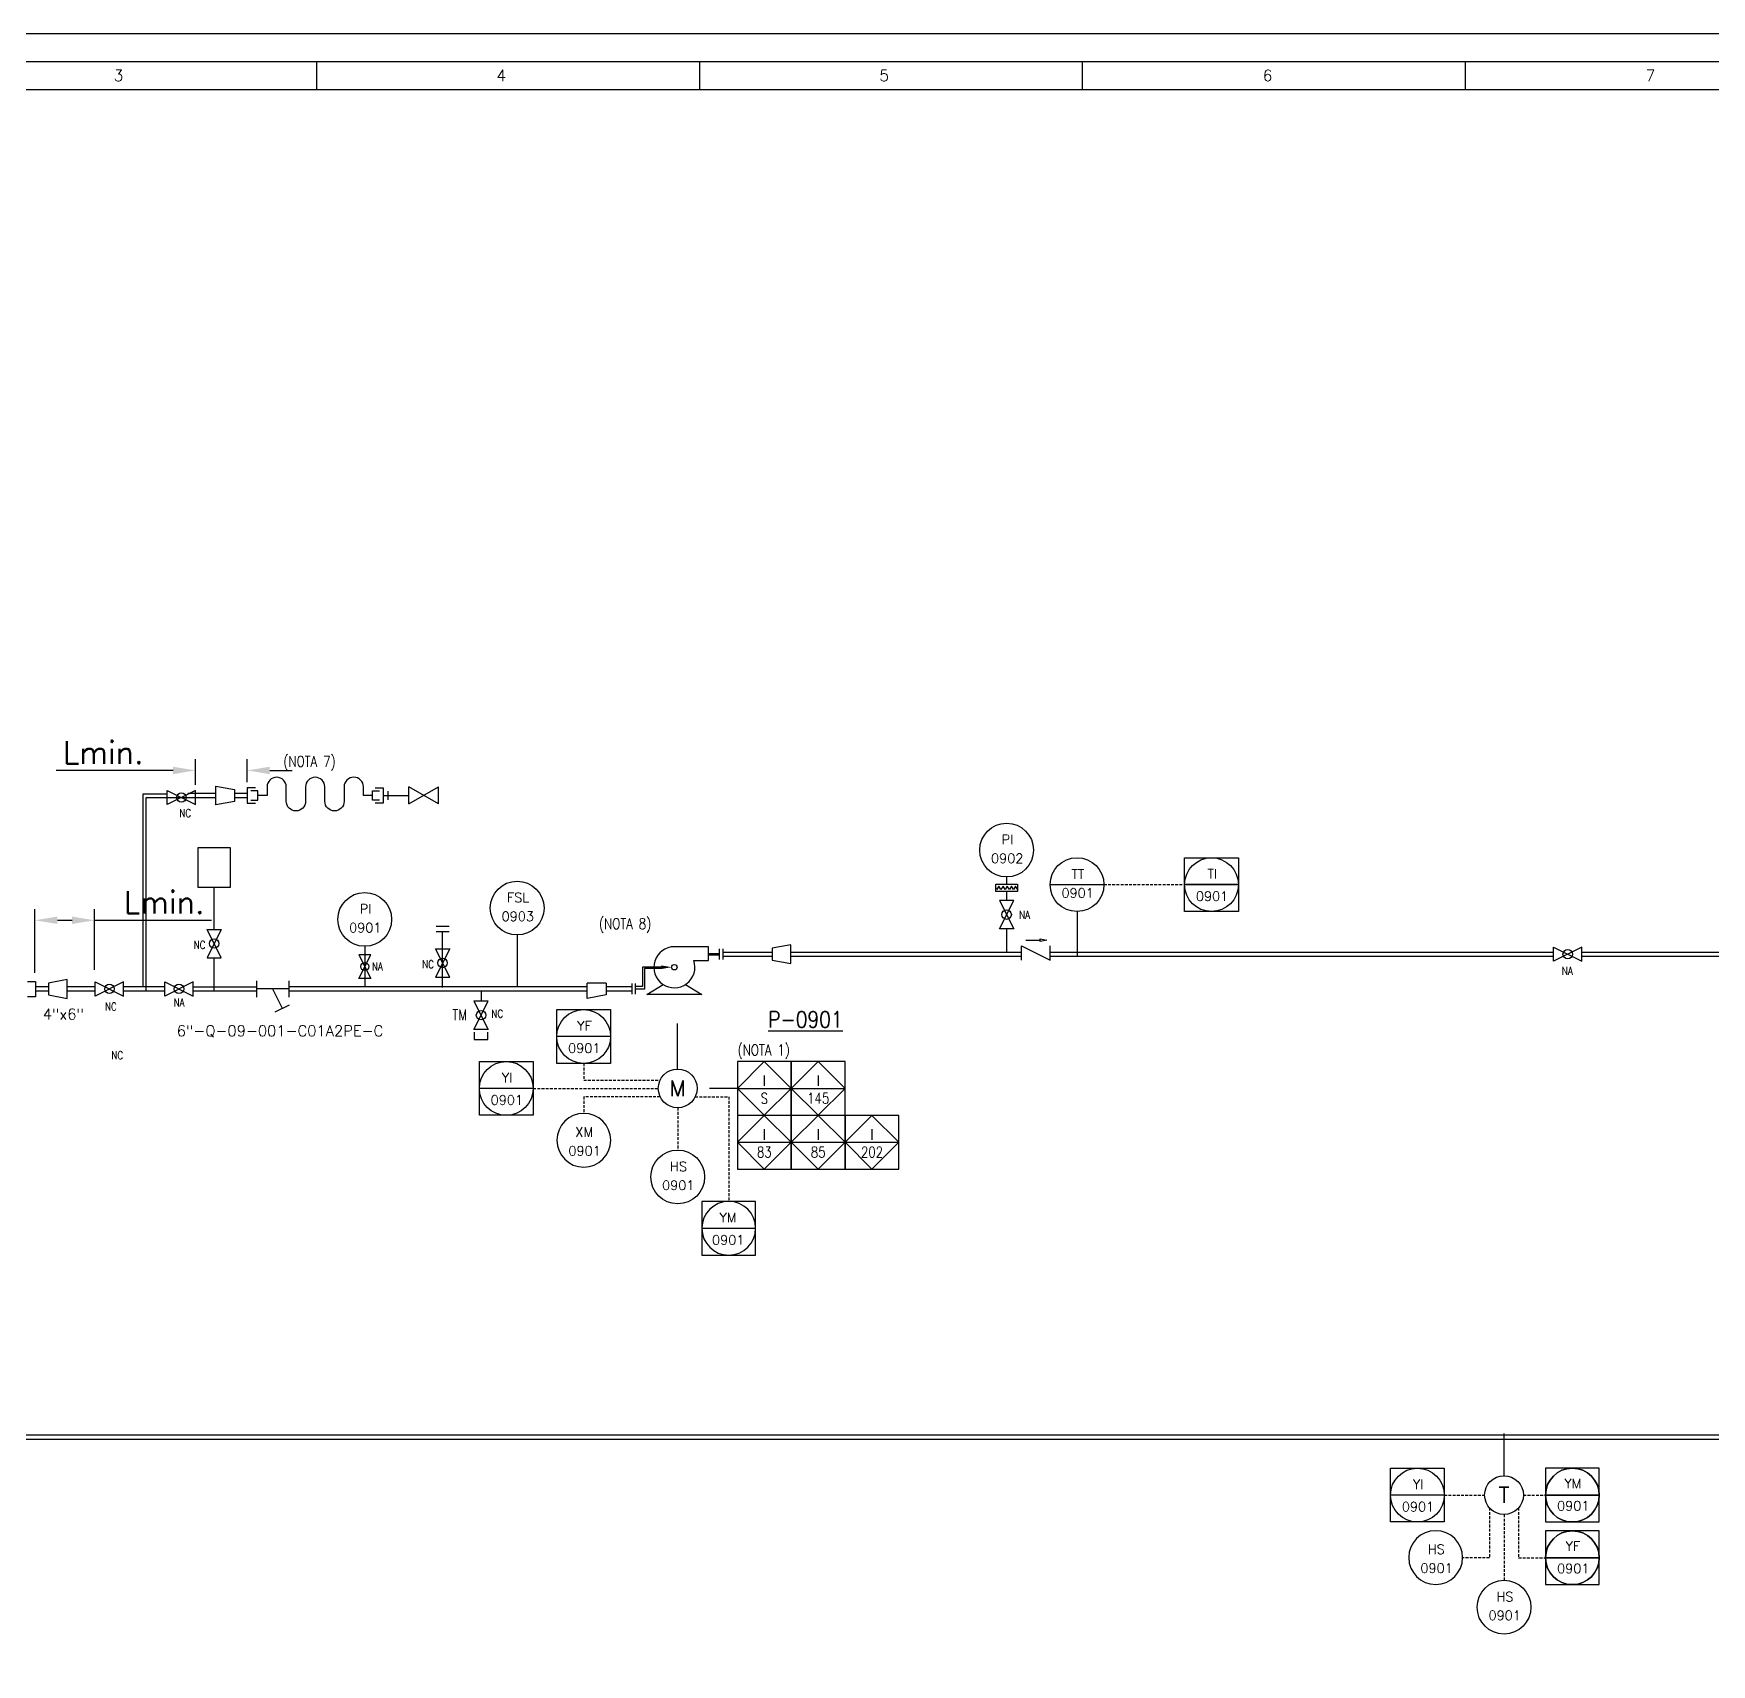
# Model space of a CAD drawing. Header units: millimetres. Extents: x 559 to 3993, y 623 to 920.
# Drawn here: x 2171.5 to 2321.3, y 773.9 to 919.5 of the extents above; entities that cross this region are included whole.
import ezdxf
from ezdxf.enums import TextEntityAlignment as Align

# ---------------------------------------------------------------- set-up
doc = ezdxf.new("R2010")
doc.units = ezdxf.units.MM
doc.linetypes.add('TRAZOS', pattern=[0.75, 0.5, -0.25])
doc.layers.add('-FNX_TUBERÍA', color=1, linetype='TRAZOS', true_color=0xff0000)
doc.layers.add('TUBERÍA3', color=1, linetype='Continuous', true_color=0xff0000)
for name, color, linetype in [('COTAS', 4, 'Continuous'), ('EQUIPOS', 5, 'Continuous'), ('FORMATO', 7, 'Continuous'), ('INSTRUMENTOS', 1, 'Continuous'), ('TEX', 7, 'Continuous'), ('TEXTO-INSTRUMENTACION', 7, 'Continuous'), ('TEXTO-VALVULAS Y ACCESORIOS', 7, 'Continuous'), ('TUBERIA', 5, 'Continuous'), ('TUBERÍA2', 1, 'TRAZOS'), ('VALVULAS Y ACCESORIOS', 1, 'Continuous')]:
    doc.layers.add(name, color=color, linetype=linetype)
doc.styles.add('PY', font='ROMANS.shx')
doc.styles.add('PY1', font='ROMANS.shx', dxfattribs={"width": 0.8})
doc.styles.add('TXT', font='txt')
doc.linetypes.add('SEÑAL_MECANICA2', pattern='A,4.411183,["o",PY,S=4.130212,R=360,X=0,Y=-1.374288],0.588817,-0.374158,["",PY,S=2,R=360,X=0,Y=-0.688262],-2.183682', length=7.55784)
doc.dimstyles.new('1-5', dxfattribs={"dimtxt": 2, "dimasz": 2, "dimexe": 1, "dimexo": 0.5, "dimgap": 0.6, "dimtad": 1, "dimdec": 0, "dimlfac": 5, "dimzin": 0, "dimdsep": 46, "dimtxsty": 'PY', "dimcen": 0.7, "dimclrd": 4, "dimclre": 4, "dimclrt": 7, "dimazin": 0, "dimtfac": 1, "dimtdec": 0, "dimtofl": 0, "dimtmove": 0, "dimatfit": 3, "dimfxl": 1, "dimtolj": 1, "dimtzin": 0, "dimarcsym": 0})

# ---------------------------------------------------------------- blocks, each defined once
blk = doc.blocks.new('VALV GLOB-V')
at = {"layer": 'INSTRUMENTOS', "color": 1, "flags": 128}
blk.add_lwpolyline([(5.7, -1.43), (5.7, 1.43), (0, -1.43), (0, 1.43)], close=True, dxfattribs=at)
at = {"layer": 'INSTRUMENTOS', "color": 1}
blk.add_circle((2.85, 0), 0.95, dxfattribs=at)
at = {"layer": 'INSTRUMENTOS', "color": 7, "linetype": 'SEÑAL_MECANICA2', "style": 'PY'}
blk.add_attdef('REF.', text='', height=2, dxfattribs=at).set_placement((3, -3.37), align=Align.MIDDLE)
blk = doc.blocks.new('*D28')
at = {"layer": 'COTAS', "color": 4, "lineweight": -2}
for p, q in [((2171.66, 835.69), (2171.66, 841.37)), ((2173.66, 840.37), (2174.97, 840.37)), ((2176.97, 835.95), (2176.97, 841.37)), ((2176.97, 840.37), (2187.41, 840.37))]:
    blk.add_line(p, q, dxfattribs=at)
at = {"layer": 'COTAS', "color": 4}
for points in [[(2173.66, 840.7), (2173.66, 840.04), (2171.66, 840.37)], [(2174.97, 840.04), (2174.97, 840.7), (2176.97, 840.37)]]:
    blk.add_solid(points, dxfattribs=at)
at = {"layer": 'Defpoints', "color": 0}
for p in [(2176.97, 840.37), (2171.66, 835.19), (2176.97, 835.45)]:
    blk.add_point(p, dxfattribs=at)
at = {"layer": 'COTAS', "color": 7, "insert": (2183.19, 841.97), "char_height": 2, "attachment_point": 5, "style": 'PY'}
blk.add_mtext('\\A1;Lmin.', dxfattribs=at)
blk = doc.blocks.new('SEÑAL CIR')
at = {"color": 1}
blk.add_circle((0, 5.7), 5.7, dxfattribs=at)
at = {"layer": 'INSTRUMENTOS', "linetype": 'Continuous', "style": 'PY', "flags": 4}
for p in [(0.18, 6.94), (0.13, 2.95)]:
    blk.add_attdef('---', text='', height=2, dxfattribs=at).set_placement(p, align=Align.CENTER)
blk = doc.blocks.new('MANG-VAL')
at = {"layer": 'INSTRUMENTOS', "color": 1}
for p, q in [((0, 1.5), (0, -1.5)), ((6, 0), (0, 0)), ((3, 0), (4.8, -3.6)), ((6, 1.5), (6, -1.5)), ((3.46, -4.27), (6.14, -2.93))]:
    blk.add_line(p, q, dxfattribs=at)
blk = doc.blocks.new('REDUCCION')
at = {"color": 1}
for p, q in [((0, 2), (0, -2)), ((4, 1.25), (0, 2)), ((4, -1.25), (4, 1.25)), ((0, -2), (4, -1.25))]:
    blk.add_line(p, q, dxfattribs=at)
at = {"style": 'PY1', "width": 0.8}
blk.add_attdef('.', text='', height=2, dxfattribs=at).set_placement((2, -3.65), align=Align.MIDDLE)
blk = doc.blocks.new('DIAFRAGMA')
at = {"layer": 'INSTRUMENTOS', "color": 1, "ltscale": 0.1, "flags": 128}
blk.add_lwpolyline([(0, -2.25), (0, 2.25), (1.5, 2.25), (1.5, -2.25)], close=True, dxfattribs=at)
blk.add_lwpolyline([(0.46, -2.25), (1.12, -1.86), (0.38, -1.43), (1.12, -1), (0.38, -0.56), (1.12, -0.13), (0.38, 0.3), (1.12, 0.73), (0.38, 1.17), (1.12, 1.6), (0.38, 2.03), (0.75, 2.25)], dxfattribs=at)
blk = doc.blocks.new('SECUENCIA PROGRAMADA EN SISTEMA DE CONTROL PLC')
at = {"layer": 'INSTRUMENTOS'}
blk.add_line((-5, 5), (5, 5), dxfattribs=at)
at = {"layer": 'INSTRUMENTOS', "flags": 128}
for points in [[(0, 0), (-5, 5), (0, 10), (5, 5)], [(-5, 0), (5, 0), (5, 10), (-5, 10)]]:
    blk.add_lwpolyline(points, close=True, dxfattribs=at)
at = {"layer": 'TEXTO-INSTRUMENTACION', "linetype": 'Continuous', "style": 'PY1', "width": 0.8}
for tag, p in [('XXX', (0.01, 6.43)), ('YYY', (0.01, 3.17))]:
    blk.add_attdef(tag, text='', height=2, dxfattribs=at).set_placement(p, align=Align.MIDDLE_CENTER)
blk = doc.blocks.new('SEÑAL CIRCU MARCO')
at = {"color": 1, "linetype": 'Continuous', "ltscale": 0.5}
blk.add_line((5.7, 5.7), (-5.7, 5.7), dxfattribs=at)
at = {"color": 1, "flags": 128}
blk.add_lwpolyline([(5.7, 0), (-5.7, 0), (-5.7, 11.4), (5.7, 11.4)], close=True, dxfattribs=at)
at = {"color": 1}
blk.add_circle((0, 5.7), 5.7, dxfattribs=at)
at = {"style": 'PY'}
for tag, p in [('XXX', (0.18, 7.98)), ('YYY', (0.13, 3.24))]:
    blk.add_attdef(tag, text='', height=2, dxfattribs=at).set_placement(p, align=Align.MIDDLE)
blk = doc.blocks.new('*D29')
at = {"layer": 'COTAS', "color": 4, "lineweight": -2, "transparency": 16777216}
for p, q in [((2183.98, 853.75), (2173.55, 853.75)), ((2185.98, 852.46), (2185.98, 854.75)), ((2190.61, 852.69), (2190.61, 854.75)), ((2192.61, 853.75), (2194.61, 853.75))]:
    blk.add_line(p, q, dxfattribs=at)
at = {"layer": 'COTAS', "color": 4, "transparency": 16777216}
for points in [[(2183.98, 854.08), (2183.98, 853.41), (2185.98, 853.75)], [(2192.61, 854.08), (2192.61, 853.41), (2190.61, 853.75)]]:
    blk.add_solid(points, dxfattribs=at)
at = {"layer": 'Defpoints', "color": 0, "transparency": 16777216}
for p in [(2185.98, 853.75), (2190.61, 852.19), (2185.98, 851.96)]:
    blk.add_point(p, dxfattribs=at)
at = {"layer": 'COTAS', "color": 7, "transparency": 16777216, "insert": (2177.76, 855.35), "char_height": 2, "attachment_point": 5, "style": 'PY'}
blk.add_mtext('\\A1;Lmin.', dxfattribs=at)
blk = doc.blocks.new('MARCO-A1')
at = {"layer": 'FORMATO', "color": 5}
for p, q in [((215.25, 589), (215.25, 584)), ((283.67, 589), (283.67, 584)), ((352.08, 589), (352.08, 584)), ((420.5, 589), (420.5, 584))]:
    blk.add_line(p, q, dxfattribs=at)
at = {"layer": 'FORMATO', "color": 1}
blk.add_lwpolyline([(0, 594), (841, 594), (841, 0), (0, 0)], close=True, dxfattribs=at)
at = {"layer": 'FORMATO', "color": 5}
blk.add_lwpolyline([(5, 589), (836, 589), (836, 5), (5, 5)], close=True, dxfattribs=at)
at = {"layer": 'FORMATO', "color": 8, "linetype": 'Continuous'}
blk.add_lwpolyline([(10, 584), (831, 584), (831, 10), (10, 10)], close=True, dxfattribs=at)
at = {"layer": 'FORMATO', "color": 1, "style": 'PY'}
for s, p in [('3', (178.99, 585.5)), ('4', (247.4, 585.5)), ('5', (315.82, 585.5)), ('6', (384.34, 585.5)), ('7', (452.75, 585.5))]:
    blk.add_text(s, height=2, dxfattribs=at).set_placement(p)
blk = doc.blocks.new('FLECHA')
at = {"color": 1}
blk.add_solid([(-0.88, -5), (0.87, -5), (0, 0)], dxfattribs=at)
blk = doc.blocks.new('VALVULA RETENCION')
at = {"layer": 'VALVULAS Y ACCESORIOS'}
blk.add_line((0.79, 2.4), (3.43, 2.4), dxfattribs=at)
at = {"layer": 'VALVULAS Y ACCESORIOS', "flags": 128}
blk.add_lwpolyline([(0, -1.33), (0, 1.33), (5.33, -1.33), (5.33, 1.33)], dxfattribs=at)
blk.add_lwpolyline([(4.65, 2.4), (3.43, 2.14), (3.43, 2.66)], close=True, dxfattribs=at)
at = {"layer": 'TEXTO-VALVULAS Y ACCESORIOS', "linetype": 'SEÑAL_MECANICA2', "style": 'PY1', "width": 0.8}
blk.add_attdef('REF.', text='', height=2, dxfattribs=at).set_placement((2.94, -3.07), align=Align.MIDDLE)

msp = doc.modelspace()

# ---------------------------------------------------------------- linework, layer by layer
at = {"layer": '-FNX_TUBERÍA', "color": 1, "linetype": 'TRAZOS', "ltscale": 0.5}
for p, q in [((2216.12, 825.36), (2227.29, 825.36)), ((2229.02, 823.63), (2229.02, 819.85))]:
    msp.add_line(p, q, dxfattribs=at)
at = {"layer": '-FNX_TUBERÍA', "color": 1, "ltscale": 0.5}
for points in [[(2220.64, 827.59), (2220.64, 826.1), (2227.45, 826.1)], [(2227.45, 824.62), (2220.64, 824.62), (2220.64, 823.13)], [(2230.58, 824.62), (2233.58, 824.62), (2233.58, 815.26)]]:
    msp.add_lwpolyline(points, dxfattribs=at)
at = {"color": 1}
for p, q in [((2205.02, 850.76), (2207.67, 852.28)), ((2207.67, 850.76), (2205.02, 852.28)), ((2205.02, 850.76), (2205.02, 852.28)), ((2207.67, 850.76), (2207.67, 852.28)), ((2202.73, 851.51), (2205.02, 851.51)), ((2203.17, 851.11), (2203.17, 851.91)), ((2258.38, 844.24), (2258.38, 843.59)), ((2262.26, 843.55), (2267.06, 843.55)), ((2258.38, 842.94), (2258.38, 842.14)), ((2264.66, 841.15), (2264.66, 837.53)), ((2214.69, 839.06), (2214.69, 834.43)), ((2258.38, 839.61), (2258.38, 837.53)), ((2201.09, 838.05), (2201.09, 834.43)), ((2264.66, 837.53), (2264.66, 837.14)), ((2220.95, 833.39), (2220.95, 834.76)), ((2222.64, 834.76), (2220.95, 834.76)), ((2222.64, 834.76), (2222.64, 833.71)), ((2211.47, 834.04), (2211.47, 833.15)), ((2222.64, 833.71), (2220.95, 833.39)), ((2229.01, 827.09), (2229.01, 831.14)), ((2302.77, 790.78), (2302.77, 794.56))]:
    msp.add_line(p, q, dxfattribs=at)
at = {"color": 5}
for p, q in [((2183.45, 851.62), (2181.28, 851.62)), ((2181.28, 851.62), (2181.28, 834.42)), ((2226.32, 836.18), (2225.87, 836.18)), ((2225.87, 836.18), (2225.87, 834.46)), ((2225.87, 834.46), (2225.27, 834.46))]:
    msp.add_line(p, q, dxfattribs=at)
at = {"color": 4}
for p, q in [((2226.32, 836.07), (2226.05, 836.07)), ((2226.05, 836.07), (2226.05, 834.22)), ((2226.05, 834.22), (2225.27, 834.22))]:
    msp.add_line(p, q, dxfattribs=at)
at = {"color": 1, "flags": 128}
for points in [[(2191.33, 852.19), (2190.61, 852.19), (2190.61, 850.83), (2191.33, 850.83)], [(2202.01, 852.19), (2202.73, 852.19), (2202.73, 850.83), (2202.01, 850.83)], [(2171, 834.91), (2171.72, 834.91), (2171.72, 833.54), (2171, 833.54)], [(2210.87, 830.37), (2210.87, 829.74), (2212.07, 829.74), (2212.07, 830.37)]]:
    msp.add_lwpolyline(points, dxfattribs=at)
at = {"color": 1}
for centre in [(2229.02, 825.36), (2302.77, 789.05)]:
    msp.add_circle(centre, 1.73, dxfattribs=at)
at = {"layer": 'EQUIPOS', "linetype": 'Continuous'}
for p, q in [((2231.78, 837.4), (2232.73, 837.4)), ((2227.76, 836.18), (2226.32, 836.18))]:
    msp.add_line(p, q, dxfattribs=at)
at = {"layer": 'EQUIPOS', "color": 5, "linetype": 'Continuous'}
msp.add_lwpolyline([(2231.78, 838.01), (2228.72, 838.01, 3.146264), (2230.45, 836.79), (2231.78, 836.79)], format="xyb", close=True, dxfattribs=at)
msp.add_lwpolyline([(2229.71, 834.63), (2231.17, 833.73), (2226.28, 833.73), (2227.73, 834.63)], dxfattribs=at)
msp.add_circle((2228.72, 836.18), 0.244, dxfattribs=at)
at = {"layer": 'INSTRUMENTOS', "color": 1, "ltscale": 0.1, "flags": 128}
for points in [[(2190.93, 851.1), (2191.55, 851.1), (2191.55, 851.93), (2190.93, 851.93)], [(2202.42, 851.1), (2201.79, 851.1), (2201.79, 851.93), (2202.42, 851.93)]]:
    msp.add_lwpolyline(points, dxfattribs=at)
at = {"layer": 'TUBERIA', "color": 5, "linetype": 'Continuous'}
for p, q in [((2185.3, 851.71), (2187.79, 851.71)), ((2189.48, 851.71), (2190.61, 851.71)), ((2233.08, 837.53), (2237.44, 837.53)), ((2239.12, 837.53), (2259.74, 837.53)), ((2262.26, 837.53), (2306.45, 837.53)), ((2306.45, 837.53), (2307.19, 837.53)), ((2309.71, 837.53), (2389.61, 837.53)), ((2172.86, 834.43), (2171.72, 834.43)), ((2177.04, 834.43), (2174.54, 834.43)), ((2183.23, 834.43), (2179.56, 834.43)), ((2191.43, 834.41), (2185.78, 834.41)), ((2205.91, 834.43), (2194.31, 834.43)), ((2220.95, 834.43), (2205.91, 834.43)), ((2224.95, 834.43), (2222.64, 834.43))]:
    msp.add_line(p, q, dxfattribs=at)
at = {"layer": 'TUBERIA', "color": 4, "linetype": 'Continuous'}
for p, q in [((2185.3, 851.33), (2187.79, 851.33)), ((2189.48, 851.33), (2190.61, 851.33)), ((2232.73, 837.27), (2231.78, 837.27)), ((2237.44, 837.14), (2233.08, 837.14)), ((2259.74, 837.14), (2239.09, 837.14)), ((2306.45, 837.14), (2262.26, 837.14)), ((2307.19, 837.14), (2306.45, 837.14)), ((2389.22, 837.14), (2309.71, 837.14)), ((2227.55, 836.07), (2226.32, 836.07)), ((2172.86, 834.04), (2171.72, 834.04)), ((2177.04, 834.04), (2174.54, 834.04)), ((2183.24, 834.04), (2179.56, 834.04)), ((2191.43, 834.03), (2185.78, 834.03)), ((2205.91, 834.04), (2194.31, 834.04)), ((2220.95, 834.04), (2205.91, 834.04)), ((2224.95, 834.04), (2222.64, 834.04))]:
    msp.add_line(p, q, dxfattribs=at)
at = {"layer": 'TUBERIA', "color": 1, "linetype": 'TRAZOS', "ltscale": 5}
msp.add_line((2234.35, 825.36), (2230.74, 825.36), dxfattribs=at)
at = {"layer": 'TUBERIA', "color": 1, "linetype": 'TRAZOS', "ltscale": 0.5}
for p, q in [((2297.44, 789.05), (2301.05, 789.05)), ((2302.77, 787.32), (2302.77, 781.44))]:
    msp.add_line(p, q, dxfattribs=at)
at = {"layer": 'TUBERIA', "color": 5, "linetype": 'Continuous', "flags": 128}
msp.add_lwpolyline([(2201.79, 851.52), (2200.98, 851.52), (2200.98, 852.28, 1), (2199.25, 852.28), (2199.25, 850.99, -1), (2197.53, 850.99), (2197.53, 852.28, 1), (2195.81, 852.28), (2195.81, 850.99, -1), (2194.09, 850.99), (2194.09, 852.28, 1), (2192.37, 852.28), (2192.37, 851.52), (2191.55, 851.52)], format="xyb", dxfattribs=at)
at = {"layer": 'TUBERIA', "color": 4, "linetype": 'Continuous'}
for points in [[(2181.59, 834.04), (2181.59, 851.33), (2185.3, 851.33)], [(2187.65, 839.55), (2187.65, 843.33)], [(2389.22, 837.14), (2389.22, 794.4), (2122.62, 794.4), (2122.62, 738.29)], [(2187.65, 834.04), (2187.65, 837.03)]]:
    msp.add_lwpolyline(points, dxfattribs=at)
msp.add_lwpolyline([(2186.2, 843.33), (2189.11, 843.33), (2189.11, 846.84), (2186.2, 846.84)], close=True, dxfattribs=at)
at = {"layer": 'TUBERIA', "color": 1, "linetype": 'Continuous'}
for points in [[(2207.46, 839.85), (2208.62, 839.85)], [(2207.46, 839.36), (2208.62, 839.36)], [(2208.04, 834.37), (2208.04, 839.36)]]:
    msp.add_lwpolyline(points, dxfattribs=at)
at = {"layer": 'TUBERIA', "color": 5, "linetype": 'Continuous'}
msp.add_lwpolyline([(2389.61, 837.53), (2389.61, 794.02), (2123.05, 794.02), (2123.05, 738.67)], dxfattribs=at)
at = {"layer": 'TUBERÍA2', "color": 1, "ltscale": 0.5}
msp.add_lwpolyline([(2267.06, 843.55), (2274.26, 843.55)], dxfattribs=at)
at = {"layer": 'TUBERÍA2', "ltscale": 0.5}
for points in [[(2301.47, 787.91), (2301.47, 783.46), (2299.07, 783.46)], [(2304.07, 787.91), (2304.07, 783.46), (2306.47, 783.46)], [(2304.5, 789.05), (2306.47, 789.05)]]:
    msp.add_lwpolyline(points, dxfattribs=at)
at = {"layer": 'TUBERÍA3'}
for points in [[(2274.26, 843.55), (2279.06, 843.55)], [(2306.47, 789.05), (2311.27, 789.05)], [(2306.47, 783.46), (2311.27, 783.46)]]:
    msp.add_lwpolyline(points, dxfattribs=at)
for centre in [(2276.66, 843.55), (2308.87, 789.05), (2308.87, 783.46)]:
    msp.add_circle(centre, 2.4, dxfattribs=at)
at = {"layer": 'VALVULAS Y ACCESORIOS', "ltscale": 0.1}
for p, q in [((2232.76, 836.86), (2232.76, 837.82)), ((2233.08, 836.86), (2233.08, 837.82)), ((2224.95, 833.76), (2224.95, 834.72)), ((2224.95, 833.76), (2224.95, 834.72)), ((2225.27, 833.76), (2225.27, 834.72)), ((2225.27, 833.76), (2225.27, 834.72))]:
    msp.add_line(p, q, dxfattribs=at)

# ---------------------------------------------------------------- block references
at = {"xscale": 0.499409123998651, "yscale": 0.499409123998651, "zscale": 0.499409123998651}
msp.add_blockref('MARCO-A1', (2089.3, 622.89), dxfattribs=at)
at = {"linetype": 'Continuous'}
for name, p, xscale, yscale, zscale in [('VALV GLOB-V', (2183.46, 851.33), 0.4431663157894946, 0.4431663157894946, 0.4431663157894946), ('VALVULA RETENCION', (2259.72, 837.44), 0.48, 0.48, 0.48), ('VALV GLOB-V', (2307.19, 837.34), 0.4431663157894946, 0.4431663157894946, 0.4431663157894946), ('VALV GLOB-V', (2177.04, 834.24), 0.4431663157894946, 0.4431663157894946, 0.4431663157894946), ('VALV GLOB-V', (2183.25, 834.24), 0.4431663157894946, 0.4431663157894946, 0.4431663157894946), ('MANG-VAL', (2191.43, 834.24), 0.48, 0.48, 0.48), ('MANG-VAL', (2191.43, 834.24), 0.48, 0.48, 0.48)]:
    msp.add_blockref(name, p, dxfattribs=dict(at, xscale=xscale, yscale=yscale, zscale=zscale))
ref = msp.add_blockref('SEÑAL CIR', (2258.38, 844.24), dxfattribs=dict(at, xscale=0.4210080000000744, yscale=0.4210080000000744, zscale=0.4210080000000744))
ref.add_attrib('---', 'PI', dxfattribs={"layer": 'INSTRUMENTOS', "color": 7, "linetype": 'Continuous', "height": 0.842, "style": 'PY'}).set_placement((2258.45, 847.16), align=Align.CENTER)
ref.add_attrib('---', '0902', dxfattribs={"layer": 'INSTRUMENTOS', "color": 7, "linetype": 'Continuous', "height": 0.842, "style": 'PY'}).set_placement((2258.43, 845.48), align=Align.CENTER)
ref = msp.add_blockref('SEÑAL CIR', (2264.66, 841.15), dxfattribs=dict(at, xscale=0.4210080000000744, yscale=0.4210080000000744, zscale=0.4210080000000744))
ref.add_attrib('---', 'TT', dxfattribs={"layer": 'INSTRUMENTOS', "color": 7, "linetype": 'Continuous', "height": 0.842, "style": 'PY'}).set_placement((2264.74, 844.07), align=Align.CENTER)
ref.add_attrib('---', '0901', dxfattribs={"layer": 'INSTRUMENTOS', "color": 7, "linetype": 'Continuous', "height": 0.842, "style": 'PY'}).set_placement((2264.72, 842.39), align=Align.CENTER)
for p, xscale, yscale, zscale, values in [((2276.66, 841.15), 0.4210080000000198, 0.4210080000000198, 0.4210080000000198, {'XXX': 'TI', 'YYY': '0901'}), ((2220.63, 827.59), 0.4210080000000198, 0.4210080000000198, 0.4210080000000198, {'XXX': 'YF', 'YYY': '0901'}), ((2213.72, 822.96), 0.4210080000000744, 0.4210080000000744, 0.4210080000000744, {'XXX': 'YI', 'YYY': '0901'}), ((2295.04, 786.65), 0.4210080000000198, 0.4210080000000198, 0.4210080000000198, {'XXX': 'YI', 'YYY': '0901'})]:
    msp.add_blockref('SEÑAL CIRCU MARCO', p, dxfattribs=dict(xscale=xscale, yscale=yscale, zscale=zscale)).add_auto_attribs(values)
ref = msp.add_blockref('SEÑAL CIR', (2214.69, 839.06), dxfattribs=dict(at, xscale=0.4210080000000744, yscale=0.4210080000000744, zscale=0.4210080000000744))
ref.add_attrib('---', 'FSL', dxfattribs={"layer": 'INSTRUMENTOS', "color": 7, "linetype": 'Continuous', "height": 0.842, "style": 'PY'}).set_placement((2214.77, 841.98), align=Align.CENTER)
ref.add_attrib('---', '0903', dxfattribs={"layer": 'INSTRUMENTOS', "color": 7, "linetype": 'Continuous', "height": 0.842, "style": 'PY'}).set_placement((2214.75, 840.3), align=Align.CENTER)
at = {"color": 1, "linetype": 'Continuous', "xscale": 0.4319999999999891, "yscale": 0.4319999999999891, "zscale": 0.4319999999999891, "rotation": 90}
msp.add_blockref('DIAFRAGMA', (2258.38, 842.94), dxfattribs=at)
at = {"linetype": 'Continuous'}
ref = msp.add_blockref('SEÑAL CIR', (2201.09, 838.05), dxfattribs=dict(at, xscale=0.4210080000000744, yscale=0.4210080000000744, zscale=0.4210080000000744))
ref.add_attrib('---', 'PI', dxfattribs={"layer": 'INSTRUMENTOS', "color": 7, "linetype": 'Continuous', "height": 0.842, "style": 'PY'}).set_placement((2201.17, 840.97), align=Align.CENTER)
ref.add_attrib('---', '0901', dxfattribs={"layer": 'INSTRUMENTOS', "color": 7, "linetype": 'Continuous', "height": 0.842, "style": 'PY'}).set_placement((2201.14, 839.29), align=Align.CENTER)
for p, xscale, yscale, zscale, rotation in [((2258.38, 839.61), 0.4431663157894946, 0.4431663157894946, 0.4431663157894946, 90), ((2187.65, 839.55), 0.4431663157894946, 0.4431663157894946, 0.4431663157894946, 270), ((2208.04, 837.82), 0.4431663157894946, 0.4431663157894946, 0.4431663157894946, 270), ((2211.47, 830.63), 0.4431663157893854, 0.4431663157893854, 0.4431663157893854, 90)]:
    msp.add_blockref('VALV GLOB-V', p, dxfattribs=dict(at, xscale=xscale, yscale=yscale, zscale=zscale, rotation=rotation))
ref = msp.add_blockref('SECUENCIA PROGRAMADA EN SISTEMA DE CONTROL PLC', (2236.75, 822.96), dxfattribs=dict(xscale=0.4805230065300021, yscale=0.4805230065300021, zscale=0.4805230065300021))
ref.add_attrib('XXX', 'I', dxfattribs={"layer": 'TEXTO-INSTRUMENTACION', "linetype": 'Continuous', "height": 0.961, "style": 'TXT'}).set_placement((2236.75, 826.05), align=Align.MIDDLE_CENTER)
ref.add_attrib('YYY', 'S', dxfattribs={"layer": 'TEXTO-INSTRUMENTACION', "linetype": 'Continuous', "height": 0.961, "style": 'PY1', "width": 0.8}).set_placement((2236.75, 824.48), align=Align.MIDDLE_CENTER)
ref = msp.add_blockref('SECUENCIA PROGRAMADA EN SISTEMA DE CONTROL PLC', (2241.56, 822.96), dxfattribs=dict(xscale=0.4805230065300021, yscale=0.4805230065300021, zscale=0.4805230065300021))
ref.add_attrib('XXX', 'I', dxfattribs={"layer": 'TEXTO-INSTRUMENTACION', "linetype": 'Continuous', "height": 0.961, "style": 'TXT'}).set_placement((2241.56, 826.05), align=Align.MIDDLE_CENTER)
ref.add_attrib('YYY', '145', dxfattribs={"layer": 'TEXTO-INSTRUMENTACION', "linetype": 'Continuous', "height": 0.961, "style": 'PY1', "width": 0.8}).set_placement((2241.56, 824.48), align=Align.MIDDLE_CENTER)
ref = msp.add_blockref('SEÑAL CIR', (2220.64, 823.13), dxfattribs=dict(at, xscale=-0.4210080000000198, yscale=0.4210080000000198, zscale=0.4210080000000198, rotation=180))
ref.add_attrib('---', '0901', dxfattribs={"layer": 'INSTRUMENTOS', "color": 7, "linetype": 'Continuous', "height": 0.842, "style": 'PY'}).set_placement((2220.71, 819.37), align=Align.CENTER)
ref.add_attrib('---', 'XM', dxfattribs={"layer": 'INSTRUMENTOS', "color": 7, "linetype": 'Continuous', "height": 0.842, "style": 'PY'}).set_placement((2220.69, 821.05), align=Align.CENTER)
ref = msp.add_blockref('SECUENCIA PROGRAMADA EN SISTEMA DE CONTROL PLC', (2236.75, 818.15), dxfattribs=dict(xscale=0.4805230065300021, yscale=0.4805230065300021, zscale=0.4805230065300021))
ref.add_attrib('XXX', 'I', dxfattribs={"layer": 'TEXTO-INSTRUMENTACION', "linetype": 'Continuous', "height": 0.961, "style": 'TXT'}).set_placement((2236.75, 821.24), align=Align.MIDDLE_CENTER)
ref.add_attrib('YYY', '83', dxfattribs={"layer": 'TEXTO-INSTRUMENTACION', "linetype": 'Continuous', "height": 0.961, "style": 'PY1', "width": 0.8}).set_placement((2236.75, 819.67), align=Align.MIDDLE_CENTER)
ref = msp.add_blockref('SECUENCIA PROGRAMADA EN SISTEMA DE CONTROL PLC', (2241.56, 818.15), dxfattribs=dict(xscale=0.4805230065300021, yscale=0.4805230065300021, zscale=0.4805230065300021))
ref.add_attrib('XXX', 'I', dxfattribs={"layer": 'TEXTO-INSTRUMENTACION', "linetype": 'Continuous', "height": 0.961, "style": 'TXT'}).set_placement((2241.56, 821.24), align=Align.MIDDLE_CENTER)
ref.add_attrib('YYY', '85', dxfattribs={"layer": 'TEXTO-INSTRUMENTACION', "linetype": 'Continuous', "height": 0.961, "style": 'PY1', "width": 0.8}).set_placement((2241.56, 819.67), align=Align.MIDDLE_CENTER)
ref = msp.add_blockref('SECUENCIA PROGRAMADA EN SISTEMA DE CONTROL PLC', (2246.36, 818.15), dxfattribs=dict(xscale=0.4805230065300021, yscale=0.4805230065300021, zscale=0.4805230065300021))
ref.add_attrib('XXX', 'I', dxfattribs={"layer": 'TEXTO-INSTRUMENTACION', "linetype": 'Continuous', "height": 0.961, "style": 'TXT'}).set_placement((2246.36, 821.24), align=Align.MIDDLE_CENTER)
ref.add_attrib('YYY', '202', dxfattribs={"layer": 'TEXTO-INSTRUMENTACION', "linetype": 'Continuous', "height": 0.961, "style": 'PY1', "width": 0.8}).set_placement((2246.36, 819.67), align=Align.MIDDLE_CENTER)
ref = msp.add_blockref('SEÑAL CIR', (2229.02, 815.05), dxfattribs=dict(at, xscale=0.4210080000000744, yscale=0.4210080000000744, zscale=0.4210080000000744))
ref.add_attrib('---', 'HS', dxfattribs={"layer": 'INSTRUMENTOS', "color": 7, "linetype": 'Continuous', "height": 0.842, "style": 'PY'}).set_placement((2229.09, 817.97), align=Align.CENTER)
ref.add_attrib('---', '0901', dxfattribs={"layer": 'INSTRUMENTOS', "color": 7, "linetype": 'Continuous', "height": 0.842, "style": 'PY'}).set_placement((2229.07, 816.29), align=Align.CENTER)
ref = msp.add_blockref('SEÑAL CIRCU MARCO', (2233.58, 810.47), dxfattribs=dict(xscale=-0.4210080000000198, yscale=0.4210080000000198, zscale=0.4210080000000198))
ref.add_attrib('XXX', 'YM', dxfattribs={"height": 0.842, "style": 'PY'}).set_placement((2233.51, 813.83), align=Align.MIDDLE)
ref.add_attrib('YYY', '0901', dxfattribs={"height": 0.842, "style": 'PY'}).set_placement((2233.53, 811.83), align=Align.MIDDLE)
ref = msp.add_blockref('SEÑAL CIRCU MARCO', (2308.87, 791.45), dxfattribs=dict(xscale=-0.4210080000000198, yscale=0.4210080000000198, zscale=0.4210080000000198, rotation=180))
ref.add_attrib('XXX', '0901', dxfattribs={"height": 0.842, "style": 'PY'}).set_placement((2308.95, 788.09), align=Align.MIDDLE)
ref.add_attrib('YYY', 'YM', dxfattribs={"height": 0.842, "style": 'PY'}).set_placement((2308.92, 790.08), align=Align.MIDDLE)
ref = msp.add_blockref('SEÑAL CIR', (2296.67, 785.87), dxfattribs=dict(at, xscale=-0.4210080000000198, yscale=0.4210080000000198, zscale=0.4210080000000198, rotation=180))
ref.add_attrib('---', '0901', dxfattribs={"layer": 'INSTRUMENTOS', "color": 7, "linetype": 'Continuous', "height": 0.842, "style": 'PY'}).set_placement((2296.75, 782.11), align=Align.CENTER)
ref.add_attrib('---', 'HS', dxfattribs={"layer": 'INSTRUMENTOS', "color": 7, "linetype": 'Continuous', "height": 0.842, "style": 'PY'}).set_placement((2296.73, 783.79), align=Align.CENTER)
ref = msp.add_blockref('SEÑAL CIRCU MARCO', (2308.87, 785.86), dxfattribs=dict(xscale=-0.4210080000000198, yscale=0.4210080000000198, zscale=0.4210080000000198, rotation=180))
ref.add_attrib('XXX', '0901', dxfattribs={"height": 0.842, "style": 'PY'}).set_placement((2308.95, 782.5), align=Align.MIDDLE)
ref.add_attrib('YYY', 'YF', dxfattribs={"height": 0.842, "style": 'PY'}).set_placement((2308.92, 784.5), align=Align.MIDDLE)
ref = msp.add_blockref('SEÑAL CIR', (2302.77, 776.64), dxfattribs=dict(at, xscale=0.4210080000000198, yscale=0.4210080000000198, zscale=0.4210080000000198))
ref.add_attrib('---', 'HS', dxfattribs={"layer": 'INSTRUMENTOS', "color": 7, "linetype": 'Continuous', "height": 0.842, "style": 'PY'}).set_placement((2302.85, 779.56), align=Align.CENTER)
ref.add_attrib('---', '0901', dxfattribs={"layer": 'INSTRUMENTOS', "color": 7, "linetype": 'Continuous', "height": 0.842, "style": 'PY'}).set_placement((2302.83, 777.89), align=Align.CENTER)
at = {"layer": 'INSTRUMENTOS', "linetype": 'Continuous', "xscale": 0.37187368421055, "yscale": 0.37187368421055, "zscale": 0.37187368421055, "rotation": 90}
msp.add_blockref('VALV GLOB-V', (2201.09, 835.18), dxfattribs=at)
at = {"layer": 'INSTRUMENTOS', "xscale": 0.1858054519354142, "yscale": 0.1858054519354142, "zscale": 0.1858054519354142, "rotation": 270}
msp.add_blockref('FLECHA', (2228.48, 836.18), dxfattribs=at)
at = {"layer": 'TUBERIA', "color": 5, "linetype": 'Continuous', "rotation": 180}
for p, xscale, yscale, zscale in [((2187.79, 851.51), -0.4210079999999652, 0.4210079999999652, 0.4210079999999652), ((2239.13, 837.34), 0.4210080000000744, 0.4210080000000744, 0.4210080000000744), ((2174.54, 834.23), 0.4210079999999652, 0.4210079999999652, 0.4210079999999652)]:
    msp.add_blockref('REDUCCION', p, dxfattribs=dict(at, xscale=xscale, yscale=yscale, zscale=zscale))

# ---------------------------------------------------------------- texts
at = {"color": 7, "style": 'PY'}
for s, p in [('M', (2229.02, 825.36)), ('T', (2302.77, 789.05))]:
    msp.add_text(s, height=1.4, dxfattribs=at).set_placement(p, align=Align.MIDDLE)
at = {"layer": 'EQUIPOS', "color": 6, "linetype": 'Continuous', "style": 'PY', "width": 0.85}
msp.add_text('%%UP-0901', height=1.44, dxfattribs=at).set_placement((2240.42, 830.8), align=Align.CENTER)
at = {"layer": 'TEX', "color": 7, "attachment_point": 5, "style": 'PY1'}
for s, insert, char_height, width in [('(NOTA 7)', (2196.16, 854.39), 0.96, 13.7297), ('NC', (2185.07, 849.94), 0.714, 10.2133), ('(NOTA 8)', (2224.33, 839.9), 0.96, 13.7297), ('NA', (2259.98, 840.87), 0.714, 10.2133), ('NC', (2186.35, 838.17), 0.714, 10.2133), ('NA', (2202.22, 836.24), 0.714, 10.2133), ('NC', (2206.74, 836.44), 0.714, 10.2133), ('NA', (2308.42, 835.85), 0.714, 10.2133), ('NC', (2178.43, 832.66), 0.714, 10.2133), ('NA', (2184.52, 833.02), 0.714, 10.2133), ('TM', (2209.57, 831.92), 0.96, 13.7297), ('NC', (2212.92, 832.03), 0.714, 10.2133), ('NC', (2179, 828.32), 0.714, 10.2133), ('(NOTA 1)', (2236.7, 828.63), 0.96, 13.7297)]:
    msp.add_mtext(s, dxfattribs=dict(at, insert=insert, char_height=char_height, width=width))
at = {"layer": 'TEXTO-VALVULAS Y ACCESORIOS', "style": 'PY'}
for s, p in [('4"x6"', (2174.19, 831.51)), ('6"-Q-09-001-C01A2PE-C', (2193.53, 830.02))]:
    msp.add_text(s, height=0.96, dxfattribs=at).set_placement(p, align=Align.CENTER)

# ---------------------------------------------------------------- dimensions: what is measured, and where the dimension line sits
at = {"layer": 'COTAS', "color": 1}
dim = msp.add_linear_dim(base=(2185.98, 853.75), p1=(2190.61, 852.19), p2=(2185.98, 851.96), angle=180, text='Lmin.', dimstyle='1-5', dxfattribs=at)
dim.commit()
dim.dimension.update_dxf_attribs({"geometry": '*D29', "text_midpoint": (2177.76, 855.35)})
dim = msp.add_linear_dim(base=(2176.97, 840.37), p1=(2171.66, 835.19), p2=(2176.97, 835.45), text='Lmin.', dimstyle='1-5', dxfattribs=at)
dim.commit()
dim.dimension.update_dxf_attribs({"geometry": '*D28', "text_midpoint": (2183.19, 841.97)})

doc.saveas('drawing.dxf')
